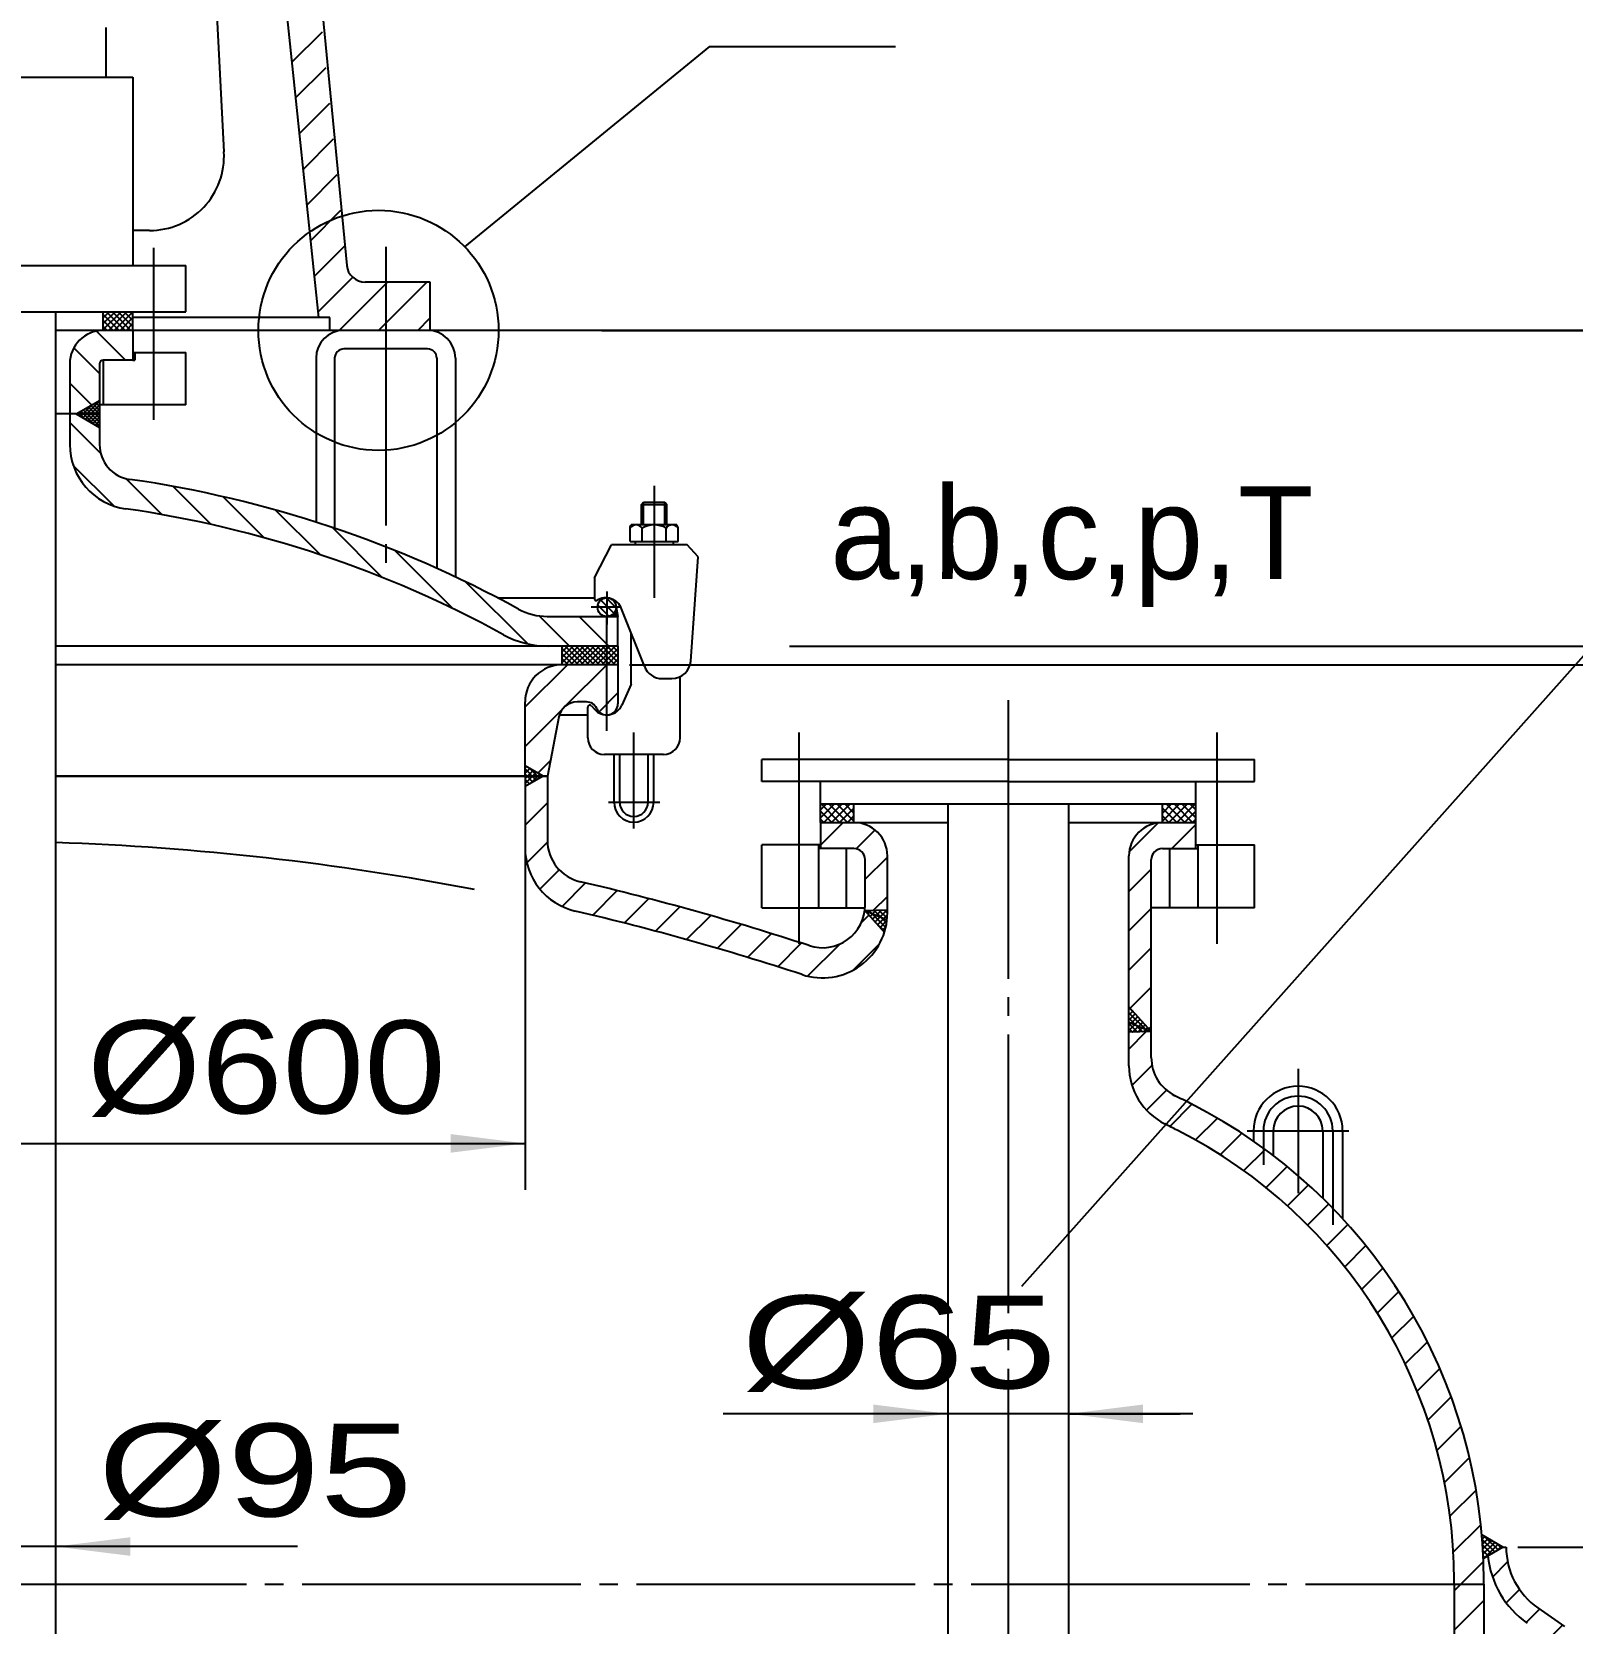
# Model space of a CAD drawing. Extents: x -1610 to 598, y -220 to 621.
# Drawn here: x 140.3 to 223.2, y 350.9 to 436.5 of the extents above; entities that cross this region are included whole.
import ezdxf

# ---------------------------------------------------------------- set-up
doc = ezdxf.new("R2010")
doc.units = 0
doc.linetypes.add('DASHDOT', pattern=[18, 15, -1, 1, -1])
doc.layers.get('0').update_dxf_attribs({"linetype": 'CONTINUOUS'})
for name, color, linetype in [('1', 7, 'CONTINUOUS'), ('2', 94, 'DASHDOT'), ('70', 8, 'CONTINUOUS')]:
    doc.layers.add(name, color=color, linetype=linetype)
doc.styles.get("Standard").update_dxf_attribs({"font": 'cadt_en', "bigfont": 'cadt_hz'})
doc.styles.add('STYLE1', font='cadt_en.shx', dxfattribs={"width": 2.145643, "bigfont": 'cadt_hz.shx'})
doc.styles.add('STYLE14', font='cadt_en.shx', dxfattribs={"width": 1.180206, "bigfont": 'cadt_hz.shx'})
doc.styles.add('STYLE15', font='cadt_en.shx', dxfattribs={"width": 1.339334, "bigfont": 'cadt_hz.shx'})
doc.styles.add('STYLE16', font='cadt_en.shx', dxfattribs={"width": 1.341688, "bigfont": 'cadt_hz.shx'})
doc.dimstyles.get("Standard").update_dxf_attribs({"dimtxt": 3.5, "dimasz": 4, "dimexe": 2, "dimexo": 0, "dimgap": 1, "dimtad": 1, "dimtoh": 1, "dimdec": 4, "dimzin": 0, "dimtxsty": 'STANDARD', "dimcen": 0, "dimazin": 3, "dimtfac": 1, "dimtdec": 4, "dimtmove": 0, "dimatfit": 3, "dimtolj": 1, "dimtzin": 0})

# ---------------------------------------------------------------- blocks, each defined once
blk = doc.blocks.new('*U7')
for p, q in [((171.264, 406.075), (171.792, 405.546)), ((170.805, 405.685), (171.402, 405.088, 1)), ((170.963, 405.951), (171.669, 405.246))]:
    blk.add_line(p, q)
blk = doc.blocks.new('*U8')
for p, q in [((171.508, 405.076), (171.829, 405.397)), ((171.649, 405.076), (171.852, 405.279)), ((171.838, 405.076), (171.669, 405.246)), ((171.871, 405.184), (171.727, 405.328)), ((171.836, 405.361), (171.77, 405.427)), ((171.787, 405.496), (171.805, 405.515)), ((171.801, 405.538), (171.792, 405.546)), ((171.366, 405.076), (171.373, 405.082)), ((171.414, 405.076), (171.402, 405.088, 1)), ((171.556, 405.076), (171.507, 405.124)), ((171.697, 405.076), (171.595, 405.178)), ((171.79, 405.076), (171.876, 405.161))]:
    blk.add_line(p, q)
blk = doc.blocks.new('*U9')
for p, q in [((168.893, 402.603), (169.766, 403.476)), ((168.893, 402.886), (169.483, 403.476)), ((168.893, 403.168), (169.201, 403.476)), ((168.893, 403.451), (168.918, 403.476)), ((169.771, 402.476), (168.893, 403.354)), ((169.489, 402.476), (168.893, 403.072)), ((169.206, 402.476), (168.893, 402.789)), ((169.049, 402.476), (170.049, 403.476)), ((170.054, 402.476), (169.054, 403.476)), ((169.332, 402.476), (170.332, 403.476)), ((170.337, 402.476), (169.337, 403.476)), ((169.615, 402.476), (170.615, 403.476)), ((170.62, 402.476), (169.62, 403.476)), ((169.898, 402.476), (170.898, 403.476)), ((170.903, 402.476), (169.903, 403.476)), ((170.18, 402.476), (171.18, 403.476)), ((171.186, 402.476), (170.186, 403.476)), ((170.463, 402.476), (171.463, 403.476)), ((171.469, 402.476), (170.469, 403.476)), ((170.746, 402.476), (171.746, 403.476)), ((171.751, 402.476), (170.751, 403.476)), ((171.029, 402.476), (171.893, 403.34)), ((171.893, 402.617), (171.034, 403.476)), ((171.312, 402.476), (171.893, 403.057)), ((171.893, 402.9), (171.317, 403.476)), ((171.595, 402.476), (171.893, 402.774)), ((171.893, 403.183), (171.6, 403.476)), ((171.893, 403.466), (171.883, 403.476)), ((168.923, 402.476), (168.893, 402.506, 1)), ((171.877, 402.476), (171.893, 402.491))]:
    blk.add_line(p, q)
blk = doc.blocks.new('*U10')
for p, q in [((166.893, 396.926), (166.963, 396.996)), ((166.893, 396.643), (167.143, 396.892)), ((166.893, 396.869), (167.498, 396.264)), ((166.893, 396.36), (167.322, 396.789)), ((166.893, 396.077), (167.501, 396.685)), ((167.166, 396.879), (167.677, 396.368)), ((166.893, 396.586), (167.318, 396.161)), ((166.893, 396.303), (167.139, 396.057)), ((166.893, 396.021), (166.96, 395.954, 1)), ((167.179, 396.08), (167.681, 396.582)), ((167.835, 396.493), (167.856, 396.471)), ((167.848, 396.467), (167.86, 396.478))]:
    blk.add_line(p, q)
blk = doc.blocks.new('*U12')
for p, q in [((218.405, 355.405), (218.542, 355.542, 1)), ((218.525, 355.552), (219.256, 354.822)), ((218.407, 355.388), (219.076, 354.718)), ((218.425, 355.142), (218.721, 355.439)), ((218.429, 355.083), (218.897, 354.615)), ((218.442, 354.876), (218.901, 355.335)), ((218.447, 354.781), (218.718, 354.511)), ((218.457, 354.608), (219.08, 355.232)), ((218.539, 354.408), (219.259, 355.128)), ((219.195, 355.165), (219.435, 354.925)), ((219.208, 354.794), (219.439, 355.025)), ((218.463, 354.483), (218.538, 354.407))]:
    blk.add_line(p, q)
blk = doc.blocks.new('*U13')
for p, q in [((218.961, 353.362), (219.774, 354.175)), ((219.694, 351.974), (220.41, 352.69)), ((220.765, 350.923), (221.482, 351.641)), ((222.012, 350.049), (222.73, 350.767)), ((223.156, 349.072), (223.864, 349.78)), ((223.978, 347.773), (224.729, 348.523)), ((224.385, 346.058), (225.278, 346.951)), ((224.424, 343.976), (225.393, 344.945, 1))]:
    blk.add_line(p, q)
blk = doc.blocks.new('*U16')
for p, q in [((183.542, 394.982), (182.793, 394.233)), ((183.117, 394.982), (182.793, 394.657)), ((183.823, 393.983), (182.824, 394.982)), ((183.966, 394.982), (182.967, 393.983)), ((184.248, 393.983), (183.249, 394.982)), ((184.39, 394.982), (183.391, 393.983)), ((184.594, 394.061), (183.673, 394.982)), ((184.594, 394.485), (184.097, 394.982)), ((184.594, 394.909), (184.521, 394.982)), ((183.399, 393.983), (182.793, 394.589)), ((182.975, 393.983), (182.793, 394.164)), ((184.594, 394.761), (183.816, 393.983)), ((184.594, 394.336), (184.24, 393.983, 1))]:
    blk.add_line(p, q)
blk = doc.blocks.new('*U17')
for p, q in [((201.192, 394.061), (202.113, 394.982)), ((201.192, 394.485), (201.689, 394.982)), ((201.192, 394.909), (201.265, 394.982)), ((201.396, 394.982), (202.395, 393.983)), ((201.538, 393.983), (202.537, 394.982)), ((201.82, 394.982), (202.819, 393.983)), ((201.963, 393.983), (202.962, 394.982)), ((202.244, 394.982), (202.993, 394.233)), ((202.669, 394.982), (202.993, 394.657)), ((201.192, 394.761), (201.97, 393.983)), ((201.192, 394.336), (201.546, 393.983)), ((202.387, 393.983), (202.993, 394.589)), ((202.811, 393.983), (202.993, 394.164, 1))]:
    blk.add_line(p, q)
blk = doc.blocks.new('*U18')
for p, q in [((185.19, 389.223), (185.209, 389.243, 1)), ((185.324, 389.075), (185.502, 389.253)), ((185.394, 389.249), (186.305, 388.338)), ((185.458, 388.926), (185.796, 389.264)), ((185.592, 388.778), (186.09, 389.275)), ((185.666, 389.259), (186.35, 388.575)), ((185.727, 388.629), (186.383, 389.286)), ((185.861, 388.481), (186.391, 389.011)), ((185.939, 389.269), (186.381, 388.828)), ((186.212, 389.28), (186.393, 389.099)), ((185.687, 388.673), (186.246, 388.115)), ((185.995, 388.332), (186.368, 388.705)), ((186.13, 388.184), (186.311, 388.365))]:
    blk.add_line(p, q)
blk = doc.blocks.new('*U19')
for p, q in [((199.393, 384.018), (199.786, 383.625)), ((199.393, 383.911), (199.464, 383.981, 1)), ((199.393, 383.628), (199.598, 383.833)), ((199.393, 383.735), (200.403, 382.725)), ((199.393, 383.345), (199.732, 383.684)), ((199.393, 383.062), (199.867, 383.536)), ((199.393, 383.452), (200.13, 382.715)), ((199.393, 382.779), (200.001, 383.387)), ((199.393, 383.17), (199.857, 382.705)), ((199.592, 382.695), (200.135, 383.239)), ((199.886, 382.706), (200.27, 383.09)), ((200.179, 382.717), (200.404, 382.942)), ((199.393, 382.887), (199.585, 382.695)), ((200.473, 382.728), (200.538, 382.793))]:
    blk.add_line(p, q)
blk = doc.blocks.new('*U20')
for p, q in [((166.893, 400.201), (169.168, 402.476, 1)), ((169.077, 400.263), (171.289, 402.476)), ((170.878, 399.943), (171.893, 400.958)), ((166.893, 398.08), (168.906, 400.092)), ((167.577, 396.642), (168.257, 397.322)), ((166.893, 393.837), (168.093, 395.037)), ((182.793, 392.767), (184.009, 393.983)), ((184.717, 392.57), (185.728, 393.58)), ((199.407, 392.41), (200.965, 393.968)), ((201.701, 392.583), (202.993, 393.875)), ((166.988, 391.811), (168.096, 392.919)), ((185.193, 390.924), (186.393, 392.124)), ((167.693, 390.394), (168.736, 391.437)), ((168.883, 389.464), (170.147, 390.727)), ((199.393, 390.275), (200.593, 391.475)), ((170.533, 388.992), (171.857, 390.316)), ((172.234, 388.572), (173.549, 389.886)), ((185.649, 389.259), (186.393, 390.003)), ((173.918, 388.135), (175.224, 389.44)), ((175.585, 387.68), (176.882, 388.977)), ((184.993, 388.603), (185.391, 389.001)), ((199.393, 388.153), (200.593, 389.353)), ((177.236, 387.209), (178.524, 388.497)), ((178.87, 386.722), (180.15, 388.002)), ((180.488, 386.218), (181.76, 387.491)), ((182.101, 385.71), (183.831, 387.44)), ((184.547, 386.035), (185.978, 387.466)), ((199.393, 386.032), (200.593, 387.232)), ((199.464, 383.981), (200.593, 385.111)), ((200.471, 382.867), (200.593, 382.989)), ((199.393, 381.789), (200.326, 382.723)), ((199.556, 379.831), (200.633, 380.908)), ((200.339, 378.493), (201.416, 379.57)), ((201.591, 377.623), (202.782, 378.814)), ((202.982, 376.893), (204.155, 378.066)), ((204.31, 376.099), (205.467, 377.257)), ((205.574, 375.243), (206.72, 376.388)), ((206.778, 374.325), (207.915, 375.462)), ((207.922, 373.348), (209.055, 374.481)), ((209.008, 372.312), (210.139, 373.443)), ((210.034, 371.218), (211.168, 372.351)), ((211.003, 370.064), (212.141, 371.203)), ((211.911, 368.851), (213.058, 369.998)), ((212.758, 367.577), (213.917, 368.737)), ((213.542, 366.24), (214.718, 367.415)), ((214.26, 364.836), (215.456, 366.033)), ((214.907, 363.362), (216.13, 364.585)), ((215.48, 361.814), (216.735, 363.069)), ((215.971, 360.183), (217.266, 361.478)), ((216.371, 358.462), (217.716, 359.807)), ((216.67, 356.64), (218.076, 358.046)), ((216.849, 354.698), (218.334, 356.183)), ((216.893, 352.62), (218.474, 354.201)), ((216.893, 350.499), (218.493, 352.099)), ((217.858, 349.343), (218.493, 349.978))]:
    blk.add_line(p, q)
blk = doc.blocks.new('*D22')
for p, q in [((106.893, 392.621), (106.893, 374.208)), ((166.893, 392.621), (166.893, 374.208)), ((106.893, 376.708), (166.893, 376.708))]:
    blk.add_line(p, q)
for points in [[(106.893, 376.708), (110.893, 377.208), (110.893, 376.208)], [(166.893, 376.708), (162.893, 376.208), (162.893, 377.208)]]:
    blk.add_solid(points)
at = {"insert": (143.32, 378.137), "char_height": 5, "attachment_point": 7, "style": 'STYLE14'}
blk.add_mtext('%%c600', dxfattribs=at)
blk = doc.blocks.new('*U23')
blk.add_line((189.643, 362.15), (183.643, 362.15))
blk.add_solid([(189.643, 362.15), (185.643, 361.65), (185.643, 362.65)])
blk = doc.blocks.new('*U24')
blk.add_line((196.143, 362.15), (202.143, 362.15))
blk.add_solid([(196.143, 362.15), (200.143, 362.65), (200.143, 361.65)])
blk = doc.blocks.new('*D25')
for p, q in [((132.143, 352.505), (132.143, 414.095)), ((141.643, 352.505), (141.643, 407.892)), ((154.639, 355.005), (123.873, 355.005))]:
    blk.add_line(p, q)
for points in [[(132.143, 355.005), (128.143, 354.505), (128.143, 355.505)], [(141.643, 355.005), (145.643, 355.505), (145.643, 354.505)]]:
    blk.add_solid(points)
at = {"insert": (143.907, 356.434), "char_height": 5, "attachment_point": 7, "style": 'STYLE15'}
blk.add_mtext('%%c95', dxfattribs=at)
blk = doc.blocks.new('*U74')
at = {"layer": '1'}
for p, q in [((143.593, 416.471), (142.965, 415.843)), ((143.993, 416.659), (143.099, 415.766)), ((143.993, 416.447), (143.234, 415.688)), ((143.993, 415.747), (143.387, 416.353)), ((143.993, 415.959), (143.522, 416.43)), ((143.993, 416.171), (143.656, 416.508)), ((143.993, 416.383), (143.791, 416.585)), ((143.993, 416.596), (143.925, 416.663)), ((143.091, 416.181), (142.83, 415.921)), ((143.162, 415.729), (142.849, 416.042, 1)), ((143.664, 415.44), (142.984, 416.12)), ((143.993, 415.323), (143.118, 416.197)), ((143.993, 415.535), (143.253, 416.275)), ((143.993, 416.235), (143.368, 415.61)), ((143.993, 416.023), (143.503, 415.533)), ((143.993, 415.811), (143.637, 415.455)), ((143.993, 415.598), (143.772, 415.377)), ((143.993, 415.386), (143.906, 415.3))]:
    blk.add_line(p, q, dxfattribs=at)
blk = doc.blocks.new('*U75')
for p, q in [((131.393, 418.029), (128.946, 420.476)), ((145.395, 418.876), (143.832, 420.439)), ((128.425, 418.876), (127.993, 419.308)), ((143.993, 418.157), (142.613, 419.537)), ((131.393, 415.908), (129.793, 417.508)), ((143.57, 416.458), (142.393, 417.636)), ((144.055, 413.852), (142.393, 415.514)), ((131.355, 413.824), (129.88, 415.3)), ((130.748, 412.31), (129.586, 413.472)), ((144.764, 411.022), (142.58, 413.206)), ((128.002, 410.813), (126.605, 412.211)), ((129.637, 411.3), (128.426, 412.511)), ((147.35, 410.558), (145.41, 412.497)), ((150.002, 410.026), (147.954, 412.075)), ((124.41, 410.163), (123.068, 411.505)), ((126.182, 410.512), (124.814, 411.88)), ((152.829, 409.321), (150.624, 411.526)), ((120.998, 409.332), (119.702, 410.628)), ((122.683, 409.769), (121.365, 411.087)), ((155.878, 408.393), (153.467, 410.804)), ((117.748, 408.339), (116.489, 409.598)), ((119.354, 408.855), (118.077, 410.132)), ((159.229, 407.163), (156.531, 409.862)), ((116.179, 407.787), (114.936, 409.03)), ((113.147, 406.577), (111.932, 407.792)), ((114.646, 407.199), (113.418, 408.427)), ((163.03, 405.484), (159.893, 408.621)), ((111.681, 405.922), (110.478, 407.125)), ((167.038, 403.598), (163.696, 406.939)), ((110.247, 405.234), (109.054, 406.427)), ((108.844, 404.516), (107.661, 405.698)), ((103.52, 403.476), (101.92, 405.076)), ((105.641, 403.476), (104.041, 405.076)), ((107.434, 403.804), (106.133, 405.105)), ((169.281, 403.476), (167.651, 405.105)), ((171.402, 403.476), (169.802, 405.076, 1))]:
    blk.add_line(p, q)
blk = doc.blocks.new('*D76')
blk.add_line((172.518, 402.476), (266.537, 402.476))
blk = doc.blocks.new('*U78')
for p, q in [((144.193, 421.475), (144.194, 421.476, 1)), ((144.193, 421.157), (144.512, 421.476)), ((144.193, 420.839), (144.83, 421.476)), ((144.193, 420.52), (145.149, 421.476)), ((144.193, 421.328), (145.045, 420.476)), ((144.193, 421.009), (144.726, 420.476)), ((144.193, 420.691), (144.408, 420.476)), ((144.363, 421.476), (145.363, 420.476)), ((144.467, 420.476), (145.467, 421.476)), ((144.681, 421.476), (145.681, 420.476)), ((144.785, 420.476), (145.785, 421.476)), ((144.999, 421.476), (145.793, 420.682)), ((145.103, 420.476), (145.793, 421.166)), ((145.317, 421.476), (145.793, 421)), ((145.421, 420.476), (145.793, 420.848)), ((145.636, 421.476), (145.793, 421.319)), ((145.74, 420.476), (145.793, 420.529))]:
    blk.add_line(p, q)
blk = doc.blocks.new('*D81')
for p, q in [((154.831, 494.176), (231.74, 494.176)), ((227.99, 420.476), (227.99, 494.176))]:
    blk.add_line(p, q)
for points in [[(227.99, 494.176), (229.115, 485.176), (226.865, 485.176)], [(227.99, 420.476), (226.865, 429.476), (229.115, 429.476)]]:
    blk.add_solid(points)
at = {"style": 'STYLE1'}
blk.add_text('737', height=5, rotation=90, dxfattribs=at).set_placement((224.18, 447.191))
blk = doc.blocks.new('*D82')
for p, q in [((171.026, 420.476), (279.503, 420.476)), ((277.003, 403.476), (277.003, 420.476)), ((181.126, 403.476), (279.503, 403.476))]:
    blk.add_line(p, q)
for points in [[(277.003, 420.476), (277.753, 414.476), (276.253, 414.476)], [(277.003, 403.476), (276.253, 409.476), (277.753, 409.476)]]:
    blk.add_solid(points)
at = {"style": 'STYLE1'}
blk.add_text('170', height=5, rotation=90, dxfattribs=at).set_placement((273.908, 407.288))
blk = doc.blocks.new('*D83')
blk.add_line((280.753, 420.476), (149.375, 420.476))
blk = doc.blocks.new('*D84')
for p, q in [((172.518, 402.476), (249.641, 402.476)), ((247.141, 354.976), (247.141, 402.476)), ((220.318, 354.976), (249.641, 354.976))]:
    blk.add_line(p, q)
for points in [[(247.141, 402.476), (247.641, 398.476), (246.641, 398.476)], [(247.141, 354.976), (246.641, 358.976), (247.641, 358.976)]]:
    blk.add_solid(points)
at = {"style": 'STYLE1'}
blk.add_text('475', height=5, rotation=90, dxfattribs=at).set_placement((244.045, 373.313))
blk = doc.blocks.new('*D86')
blk.add_line((184.538, 402.476), (279.522, 402.476))

msp = doc.modelspace()

# ---------------------------------------------------------------- linework, layer by layer
for p, q in [((154.34384, 434.9065), (155.9827, 436.54536)), ((253.4072, 436.15831), (193.60148, 368.9986)), ((176.82515, 435.7614), (163.64222, 424.97799)), ((154.54417, 432.9855), (156.18303, 434.62436)), ((154.74449, 431.06451), (156.38335, 432.70336)), ((154.94482, 429.14351), (156.58368, 430.78237)), ((155.14514, 427.22252), (156.784, 428.86137)), ((155.34547, 425.30152), (156.98433, 426.94038)), ((155.5458, 423.38053), (157.18465, 425.01938)), ((155.74612, 421.45953), (157.61934, 423.33275)), ((156.88381, 420.4759), (159.48381, 423.0759)), ((159.00513, 420.4759), (161.60513, 423.0759)), ((161.12645, 420.4759), (161.793, 421.14245)), ((173.27054, 410.00344), (173.27054, 411.21697)), ((174.41003, 410.00344), (174.41003, 411.21697)), ((202.83445, 362.15003), (177.55437, 362.15003))]:
    msp.add_line(p, q)
msp.add_circle((159.00513, 420.4759), 6.46308)
at = {"layer": '1'}
for p, q in [((176.82515, 435.7614), (186.82515, 435.7614)), ((141.643, 224.52781), (141.643, 421.4759)), ((142.73504, 415.9759), (143.993, 416.70218)), ((143.993, 415.9759), (141.643, 415.9759)), ((142.73504, 415.9759), (143.993, 415.24962)), ((173.15762, 411.10488), (173.27195, 411.2192)), ((173.27195, 411.2192), (174.40862, 411.2192)), ((174.40862, 411.2192), (174.52295, 411.10488)), ((173.15762, 410.00344), (173.15762, 411.10488, 6.28319)), ((173.15762, 411.10488), (174.52295, 411.10488)), ((174.52295, 410.00344), (174.52295, 411.10488)), ((172.5478, 409.87785), (172.60581, 410.00344)), ((172.5478, 409.10451), (172.5478, 409.87785)), ((175.06895, 410.00344), (172.60581, 410.00344)), ((173.19323, 409.10451), (173.19323, 409.83314)), ((174.48734, 409.10451), (174.48734, 409.8453)), ((175.13277, 409.86808), (175.06895, 410.00344)), ((175.13277, 409.10451), (175.13277, 409.86808, 6.28319)), ((170.63273, 407.15706), (171.53629, 408.9311)), ((175.61727, 408.9311), (171.53629, 408.9311)), ((172.5478, 409.10451), (175.1295, 409.10451, 6.28319)), ((172.81173, 409.10451), (172.81105, 408.9311)), ((174.86884, 409.10451), (174.86952, 408.9311)), ((176.20136, 408.27792), (175.61727, 408.9311)), ((175.80788, 402.67278), (176.20136, 408.27792)), ((170.63273, 407.15706), (170.63273, 406.00685)), ((165.41317, 406.0759), (170.63273, 406.0759)), ((171.793, 405.5759), (171.893, 405.0759)), ((173.31712, 402.39252), (172.08313, 405.48787, 6.28319)), ((168.08274, 405.0759), (171.893, 405.0759)), ((171.893, 403.4759), (171.893, 405.0759)), ((172.59531, 401.42696), (172.59531, 404.20311, 6.28319)), ((171.893, 403.4759), (141.643, 403.4759)), ((171.893, 403.4759), (141.643, 403.4759)), ((171.893, 403.4759), (141.643, 403.4759)), ((168.893, 402.4759), (168.893, 403.4759)), ((171.893, 403.4759), (171.893, 402.4759)), ((171.893, 402.4759), (141.643, 402.4759, 1)), ((171.893, 402.4759), (171.893, 400.3759)), ((175.23993, 398.54309), (175.23993, 401.8307, 6.28319)), ((172.59531, 401.42696), (172.09426, 400.29708)), ((174.27074, 401.72628), (174.79413, 401.7277)), ((166.893, 396.4759), (166.893, 400.4759)), ((170.20213, 400.4759), (169.693, 400.4759, 6.28319)), ((170.26363, 398.54309), (170.26363, 400.19365, 6.28319)), ((170.46402, 400.2689), (170.63313, 400.07548, 6.28319)), ((168.71127, 399.66616), (168.093, 396.4759, 6.28319)), ((168.73906, 399.7759), (170.26363, 399.7759)), ((174.34436, 397.64752), (171.15919, 397.64752)), ((171.68005, 395.07238), (171.68005, 397.64752)), ((171.98492, 395.07238), (171.98492, 397.64752)), ((173.50929, 395.07238), (173.50929, 397.64752)), ((173.81416, 395.07238), (173.81416, 397.64752)), ((167.86412, 396.4759), (166.893, 397.03658)), ((192.8945, 397.38166), (179.64305, 397.38166)), ((179.64305, 396.18166), (179.64305, 397.38166)), ((192.8945, 397.38166), (206.14295, 397.38166)), ((206.14295, 396.18166), (206.14295, 397.38166)), ((168.093, 396.4759), (141.643, 396.4759)), ((141.643, 396.4759), (168.093, 396.4759)), ((167.86412, 396.4759), (166.893, 395.91523)), ((166.893, 396.4759), (166.893, 392.6213)), ((168.093, 396.4759), (168.093, 393.032)), ((192.8945, 396.18166), (179.64305, 396.18166)), ((182.79305, 393.98266), (182.79305, 396.18166)), ((192.8945, 396.18166), (206.14295, 396.18166)), ((202.993, 392.58266), (202.993, 396.18166)), ((182.79305, 394.98166), (202.993, 394.98166)), ((184.5935, 393.98266), (184.5935, 394.98166)), ((189.643, 394.98166), (189.643, 254.43166, 1)), ((196.143, 394.98166), (196.143, 254.43166, 6.28319)), ((201.1925, 393.98266), (201.1925, 394.98166)), ((182.793, 393.98266), (182.793, 392.58266)), ((182.793, 393.98266), (189.643, 393.98266)), ((196.143, 393.98266), (202.993, 393.98266)), ((182.79305, 392.78266), (179.64305, 392.78266)), ((179.64305, 389.38366), (179.64305, 392.78266)), ((182.693, 392.78266), (182.693, 389.38366)), ((184.593, 392.58266), (182.693, 392.58266)), ((184.193, 389.38366), (184.193, 392.58266)), ((201.193, 392.58266), (203.093, 392.58266)), ((201.593, 389.38366), (201.593, 392.58266)), ((202.99295, 392.78266), (206.14295, 392.78266)), ((203.093, 392.78266), (203.093, 389.38366)), ((206.14295, 389.38366), (206.14295, 392.78266)), ((185.193, 389.54051), (185.193, 391.98266)), ((186.393, 389.11958), (186.393, 392.18266)), ((199.393, 380.88591), (199.393, 392.18266)), ((200.593, 381.33303), (200.593, 391.98266, 6.28319)), ((179.64305, 389.38366), (185.18765, 389.38366)), ((185.17344, 389.2412), (186.393, 389.28623)), ((185.17344, 389.2412), (186.232, 388.07027)), ((185.17344, 389.2412), (186.37184, 388.73534)), ((206.14295, 389.38366), (200.593, 389.38366)), ((200.593, 382.73236), (199.393, 384.05975)), ((199.393, 383.2389), (200.593, 382.73236)), ((200.593, 382.73236), (199.393, 382.68805)), ((206.093, 377.38219), (206.093, 376.83481, 6.28319)), ((207.15967, 377.38219), (207.15967, 376.05916)), ((209.82633, 377.38219), (209.82633, 373.75377, 6.28319)), ((210.893, 377.38219), (210.893, 372.65394)), ((219.52297, 354.9759), (218.38675, 355.63189, 6.28319)), ((219.52297, 354.9759), (218.46773, 354.36666)), ((219.52297, 354.9759), (219.693, 354.9759)), ((216.893, 352.9759), (216.893, 353.16035)), ((216.893, 352.9759), (216.893, 348.9759)), ((218.493, 352.9759), (218.493, 353.16035, 6.28319)), ((218.493, 352.9759), (218.493, 348.9759)), ((221.39869, 351.69929), (222.83446, 350.69396))]:
    msp.add_line(p, q, dxfattribs=at)
msp.add_circle((171.293, 405.5759), 0.5, dxfattribs=at)
for centre, radius, start, end in [((136.893, 351.4759), 61.6, 61.2281435, 81.8519016), ((136.893, 351.4759), 60, 61.2733947, 81.8519016), ((172.86854, 409.60751), 0.39212, 34.8396149, 144.8811995), ((173.84028, 408.68902), 1.31442, 60.8164627, 119.6334349), ((174.80479, 409.61511), 0.39212, 33.2349704, 145.6102827), ((171.23605, 405.17451), 0.90319, 20.1209121, 122.1586004), ((168.08274, 408.2759), 3.2, 241.2281435, 270), ((170.71273, 406.00685), 0.08, 180, 302.1586004), ((168.134, 408.4759), 5, 241.2733947, 270), ((174.79413, 402.74395), 1.01625, 270.2249488, 355.9844118), ((168.893, 400.4759), 2, 90, 180), ((174.27074, 402.74189), 1.01561, 200.1209121, 270.3108364), ((169.693, 399.4759), 1, 90, 169.0321482), ((170.20213, 399.8759), 0.6, 24.6243184, 90), ((170.37795, 400.19365), 0.11433, 41.1633651, 180), ((171.293, 400.65241), 0.87651, 221.1633651, 336.0844974), ((171.293, 400.3759), 0.6, 204.6243184, 360), ((171.15919, 398.54309), 0.89557, 180, 270), ((174.34436, 398.54309), 0.89557, 270, 360), ((172.74711, 395.07238), 1.06706, 180, 360), ((172.74711, 395.07238), 0.76218, 180, 360), ((184.593, 392.18266), 1.8, 0, 90), ((201.193, 392.18266), 1.8, 90, 180), ((136.893, 248.9759), 144, 79.0797621, 88.1096921), ((170.393, 392.6213), 3.5, 180, 256.8725066), ((170.393, 393.032), 2.3, 180, 256.9086422), ((184.593, 391.98266), 0.6, 0, 90), ((201.193, 391.98266), 0.6, 90, 180), ((136.893, 248.9759), 145.6, 71.8792309, 76.9086422), ((136.893, 248.9759), 144, 71.8283757, 76.8725066), ((182.893, 389.11958), 3.5, 251.8283757, 360), ((182.893, 389.54051), 2.3, 251.8792309, 360), ((202.893, 381.33303), 2.3, 180, 243.4968212), ((202.893, 380.88591), 3.5, 180, 243.4193154), ((208.493, 377.38219), 2.4, 0, 180), ((136.893, 248.9759), 145.6, 63.1244059, 63.4968212), ((189.693, 353.16035), 28.8, 0, 63.1244059), ((208.493, 377.38219), 1.33333, 0, 180), ((136.893, 248.9759), 144, 63.1244059, 63.4193154), ((189.693, 353.16035), 27.2, 0, 63.1244059), ((223.693, 354.9759), 4, 180, 235), ((223.693, 354.9759), 5, 185.3544717, 235)]:
    msp.add_arc(centre, radius, start, end, dxfattribs=at)
at = {"layer": '2'}
for p, q in [((146.893, 424.9241), (146.893, 415.66593)), ((159.393, 424.96484), (159.393, 407.8995)), ((173.84028, 412.11183), (173.84028, 406.07959)), ((171.293, 406.42701), (171.293, 404.63441, 6.28319)), ((172.059, 405.5759), (170.44714, 405.5759)), ((171.293, 398.91113), (171.293, 405.0759, 6.28319)), ((192.893, 400.5727), (192.893, 248.91024, 6.28319)), ((172.74711, 393.65614), (172.74711, 398.8328)), ((181.643, 387.44406), (181.643, 398.82946)), ((204.143, 387.44406), (204.143, 398.82946)), ((171.38276, 395.07238), (174.14215, 395.07238, 6.28319)), ((208.493, 380.71489), (208.493, 374.03322)), ((205.75967, 377.38219), (211.22633, 377.38219, 6.28319)), ((206.62633, 377.38219), (206.62633, 375.55571)), ((210.35967, 377.38219), (210.35967, 372.32729)), ((136.893, 352.9759), (218.493, 352.9759))]:
    msp.add_line(p, q, dxfattribs=at)
msp.add_arc((208.493, 377.38219), 1.86667, 0, 180, dxfattribs=at)
at = {"layer": '70'}
for p, q in [((150.90412, 490.94581), (157.29386, 423.97218)), ((147.75984, 485.63979), (150.68413, 430.08532)), ((152.32493, 454.26668), (155.7757, 421.1759)), ((144.33262, 436.7759), (144.33262, 434.11473)), ((136.893, 434.11473), (145.79217, 434.11473)), ((145.79217, 434.11473), (145.79217, 423.9759)), ((146.68639, 425.8511), (145.79217, 425.85213)), ((125.143, 423.9759), (148.643, 423.9759)), ((148.643, 421.4759), (148.643, 423.9759)), ((161.793, 423.0759), (158.28846, 423.0759, 6.28319)), ((161.793, 420.4759), (161.793, 423.0759, 6.28319)), ((145.793, 420.4759), (145.793, 421.49127)), ((136.893, 421.4759), (148.643, 421.4759)), ((144.193, 420.4759), (144.193, 421.4759)), ((156.393, 421.1759), (145.793, 421.1759, 6.28319)), ((156.393, 420.4759), (156.393, 421.1759)), ((161.793, 420.4759), (141.643, 420.4759, 1)), ((145.793, 420.4759), (145.793, 418.8759, 6.28319)), ((145.793, 419.2759), (148.643, 419.2759)), ((145.893, 419.2759), (145.893, 418.8759)), ((148.643, 416.4759), (148.643, 419.2759)), ((155.643, 418.9759), (155.643, 410.15296)), ((156.643, 418.9759), (156.643, 409.82397)), ((161.643, 419.4759), (157.143, 419.4759)), ((162.143, 418.9759), (162.143, 407.66306)), ((163.143, 418.9759), (163.143, 407.20289)), ((142.393, 418.6759), (142.393, 414.33487, 6.28319)), ((143.993, 418.6759), (143.993, 414.33487, 6.28319)), ((145.793, 418.8759), (144.193, 418.8759)), ((144.193, 418.8759), (144.193, 416.4759)), ((145.793, 418.8759), (145.893, 418.8759)), ((148.643, 416.4759), (143.993, 416.4759))]:
    msp.add_line(p, q, dxfattribs=at)
for centre, radius, start, end in [((146.69099, 429.8511), 4, 269.9341298, 363.3569238), ((158.28846, 424.0759), 1, 185.9533972, 270), ((144.193, 418.6759), 1.8, 90, 180), ((157.143, 418.9759), 1.5, 90, 180), ((161.643, 418.9759), 1.5, 0, 90), ((157.143, 418.9759), 0.5, 90, 180), ((161.643, 418.9759), 0.5, 0, 90), ((144.193, 418.6759), 0.2, 90, 180), ((145.893, 414.33487), 3.5, 180, 261.8519016), ((145.893, 414.33487), 1.9, 180, 261.8519016)]:
    msp.add_arc(centre, radius, start, end, dxfattribs=at)

# ---------------------------------------------------------------- block references
for name in ['*D83', '*D81', '*U78', '*U75', '*D82', '*U74', '*U7', '*U8', '*U9', '*D86', '*U20', '*D76', '*D84', '*U10', '*U16', '*U17', '*U18', '*U19', '*U23', '*U24', '*U12', '*U13']:
    msp.add_blockref(name, (0, 0))

# ---------------------------------------------------------------- texts
at = {"style": 'STYLE1'}
msp.add_text('a,b,c,p,T', height=5, dxfattribs=at).set_placement((183.317, 407.08708))
at = {"insert": (178.53142, 363.33103), "char_height": 5, "attachment_point": 7, "style": 'STYLE16'}
msp.add_mtext('%%c65', dxfattribs=at)

# ---------------------------------------------------------------- dimensions: what is measured, and where the dimension line sits
for base, p1, p2, text, picture, middle in [((141.643, 355.00515), (132.143, 420.9749), (141.643, 420.9749), '%%c95', '*D25', (147.73084, 355.00515)), ((166.893, 376.70803), (106.893, 392.6213), (166.893, 392.6213), '%%c600', '*D22', (148.40942, 376.70803))]:
    dim = msp.add_linear_dim(base=base, p1=p1, p2=p2, text=text, dimstyle='STANDARD')
    dim.commit()
    dim.dimension.update_dxf_attribs({"geometry": picture, "text_midpoint": middle})

doc.saveas('drawing.dxf')
